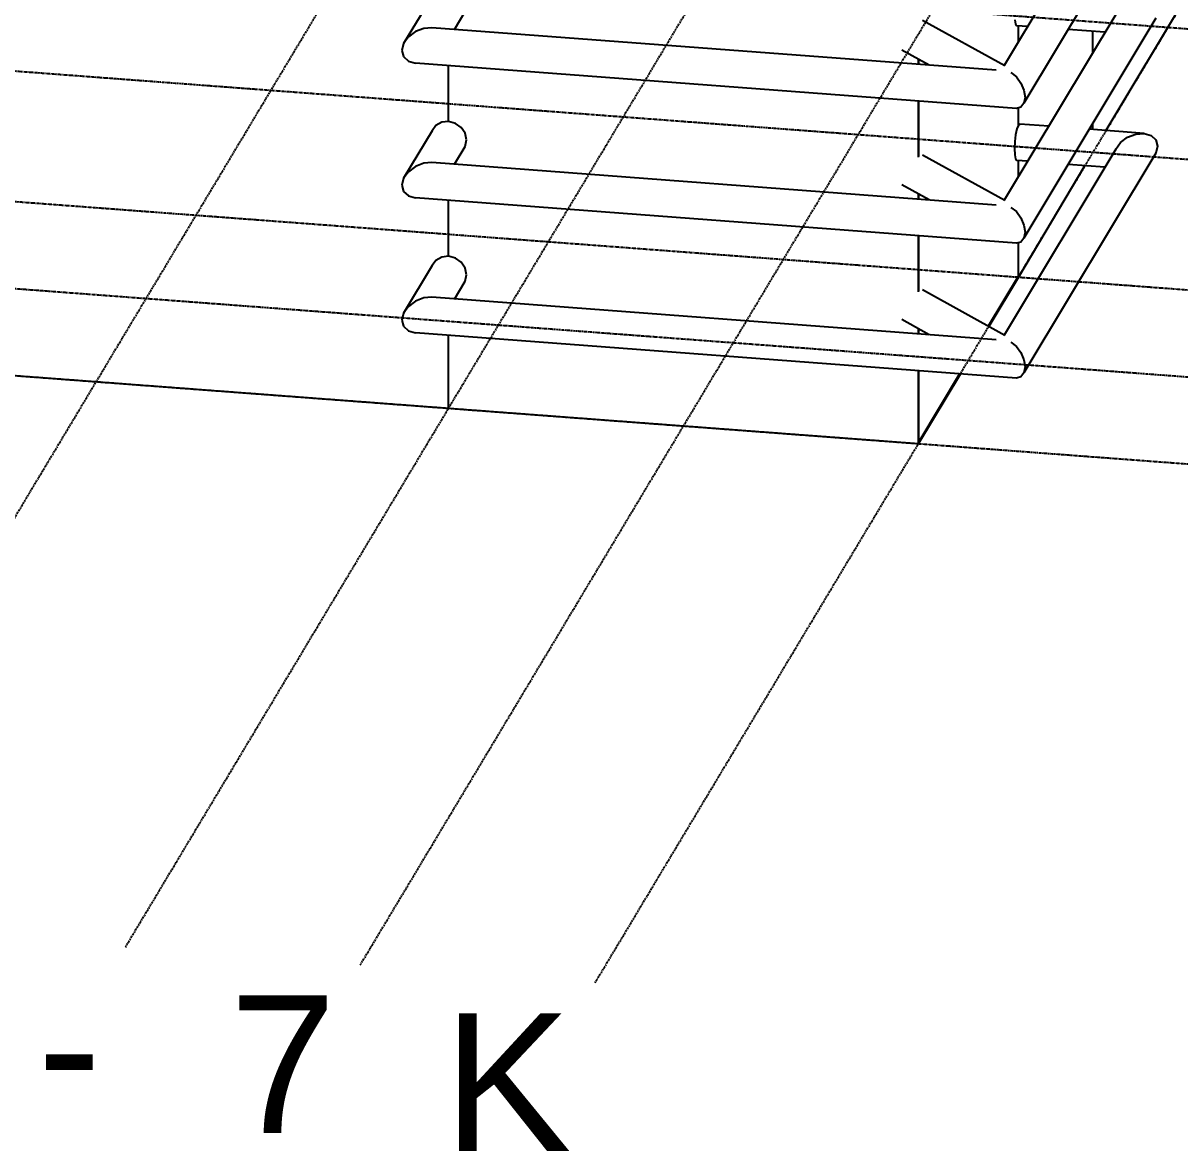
# Model space of a CAD drawing. Header units: millimetres. Extents: x -57554 to 16546, y 2142 to 98430.
# Drawn here: x -40051 to -37643, y 88902 to 91249 of the extents above; entities that cross this region are included whole.
import ezdxf

# ---------------------------------------------------------------- set-up
doc = ezdxf.new("R2010")
doc.units = ezdxf.units.MM
doc.linetypes.add('DXK_LINE_DOT3', pattern=[5.9187, 2.979, -0.9799, 0.9799, -0.9799])
doc.styles.add('Arial', font='ARIAL.TTF', dxfattribs={"height": 0.2})

msp = doc.modelspace()

# ---------------------------------------------------------------- linework, layer by layer
at = {"color": 1, "linetype": 'DXK_LINE_DOT3'}
for p, q in [((-40571.7, 89380.8), (-37562.3, 94396.9)), ((-39838.1, 89325.6), (-36828.7, 94341.7)), ((-39349, 89288.8), (-36339.6, 94304.9)), ((-38860, 89251.9), (-35850.6, 94268)), ((-56750.5, 92677.3), (-35212.2, 91055.3)), ((-56906.5, 92417.4), (-35368.2, 90795.4)), ((-57062.4, 92157.4), (-35524.1, 90535.5)), ((-57166.3, 91984.2), (-35628.1, 90362.2)), ((-57270.3, 91810.9), (-35732, 90188.9))]:
    msp.add_line(p, q, dxfattribs=at)
at = {"color": 2, "linetype": 'Continuous'}
for p, q in [((-37776.2, 91547.6), (-38008.2, 91160.8)), ((-37692.8, 91539.5), (-37967.3, 91082)), ((-37511.7, 91500.1), (-37796.6, 91025.3)), ((-39199.4, 91305.3), (-39258.7, 91206.5)), ((-39152.9, 91235.7), (-39130.7, 91272.9)), ((-38007.1, 91160.1), (-38178.5, 91254.5)), ((-37776.2, 91267), (-38008.2, 90880.2)), ((-37986.3, 91255.6), (-37984.6, 91246.9)), ((-37984.6, 91246.9), (-37982, 91243.5)), ((-37692.8, 91259), (-37967.3, 90801.4)), ((-39234.3, 91231.3), (-39248.9, 91220.2)), ((-39217, 91238), (-39234.3, 91231.3)), ((-39199.8, 91239.3), (-39217, 91238)), ((-38025.5, 91150.8), (-39199.8, 91239.3)), ((-37959.6, 91241.8), (-37982, 91243.5)), ((-37979, 91209.5), (-37979, 91243.3)), ((-37979, 91209.5), (-37979, 91243.3)), ((-37798.6, 91229.7), (-37875.2, 91235.4)), ((-37823.6, 91188), (-37823.6, 91231.6)), ((-37823.6, 91188), (-37823.6, 91231.6)), ((-39258.7, 91206.5), (-39262.2, 91192)), ((-39248.9, 91220.2), (-39258.7, 91206.5)), ((-39262.2, 91192), (-39258.7, 91179.2)), ((-39258.7, 91179.2), (-39248.9, 91169.9)), ((-38164.6, 91161.3), (-38221.9, 91192.9)), ((-39248.9, 91169.9), (-39234.3, 91165.6)), ((-37983.1, 91071.4), (-39234.3, 91165.6)), ((-39165.1, 91044.1), (-39165.1, 91160.4)), ((-39165.1, 91044.1), (-39165.1, 91160.4)), ((-38186.9, 91163), (-38186.9, 91173.6)), ((-38186.3, 91163), (-38186.3, 91173.3)), ((-38186.3, 91163), (-38186.3, 91173.3)), ((-37994.4, 91145.9), (-37983.1, 91137.1)), ((-37983.1, 91137.1), (-37973.6, 91124.2)), ((-37973.6, 91124.2), (-37967.3, 91109.2)), ((-37967.3, 91109.2), (-37965, 91094.4)), ((-38186.9, 90970.2), (-38186.9, 91086.7)), ((-38186.3, 90971.4), (-38186.3, 91086.7)), ((-38186.3, 90971.4), (-38186.3, 91086.7)), ((-37967.3, 91082), (-37973.6, 91073.9)), ((-37965, 91094.4), (-37967.3, 91082)), ((-37973.6, 91073.9), (-37983.1, 91071.4)), ((-37979, 91036.5), (-37979, 91072.5)), ((-37979, 91036.5), (-37979, 91072.5)), ((-39191.4, 91035.7), (-39199.4, 91024.7)), ((-39179.3, 91042.5), (-39191.4, 91035.7)), ((-39165.1, 91044.1), (-39179.3, 91042.5)), ((-39150.8, 91040.3), (-39165.1, 91044.1)), ((-39138.7, 91031.7), (-39150.8, 91040.3)), ((-39130.7, 91019.6), (-39138.7, 91031.7)), ((-37979, 91036.5), (-37982, 91028.7)), ((-37976, 91038.8), (-37979, 91036.5)), ((-37915.8, 91034.3), (-37976, 91038.8)), ((-37823.6, 91027.3), (-37823.6, 91041)), ((-37823.6, 91027.3), (-37823.6, 91041)), ((-39199.4, 91024.7), (-39258.7, 90925.9)), ((-39127.8, 91005.7), (-39130.7, 91019.6)), ((-39130.7, 90992.3), (-39127.8, 91005.7)), ((-37984.6, 91016.7), (-37986.3, 91002.3)), ((-37982, 91028.7), (-37984.6, 91016.7)), ((-37717.2, 91019.3), (-37831.4, 91027.9)), ((-37766.4, 91000.3), (-37751.7, 91011.4)), ((-37751.7, 91011.4), (-37734.5, 91018)), ((-37734.5, 91018), (-37717.2, 91019.3)), ((-37717.2, 91019.3), (-37702.5, 91015)), ((-37702.5, 91015), (-37692.8, 91005.7)), ((-37692.8, 91005.7), (-37689.3, 90992.8)), ((-39152.9, 90955.2), (-39130.7, 90992.3)), ((-37776.2, 90986.5), (-38008.2, 90599.7)), ((-37986.3, 91002.3), (-37986.9, 90987.7)), ((-37986.9, 90987.7), (-37986.3, 90975.1)), ((-37776.2, 90986.5), (-37766.4, 91000.3)), ((-37689.3, 90992.8), (-37692.8, 90978.4)), ((-39217, 90957.5), (-39234.3, 90950.8)), ((-39199.8, 90958.7), (-39217, 90957.5)), ((-38025.5, 90870.3), (-39199.8, 90958.7)), ((-38007.1, 90879.6), (-38178.5, 90974)), ((-37986.3, 90975.1), (-37984.6, 90966.4)), ((-37984.6, 90966.4), (-37982, 90963)), ((-37959.6, 90961.3), (-37982, 90963)), ((-37979, 90928.9), (-37979, 90962.7)), ((-37979, 90928.9), (-37979, 90962.7)), ((-37692.8, 90978.4), (-37967.3, 90520.9)), ((-39248.9, 90939.7), (-39258.7, 90925.9)), ((-39234.3, 90950.8), (-39248.9, 90939.7)), ((-37840.3, 90952.3), (-37979, 90720.3)), ((-37798.6, 90949.1), (-37875.2, 90954.9)), ((-39258.7, 90925.9), (-39262.2, 90911.5)), ((-39262.2, 90911.5), (-39258.7, 90898.7)), ((-38164.6, 90880.8), (-38221.9, 90912.3)), ((-39258.7, 90898.7), (-39248.9, 90889.4)), ((-39248.9, 90889.4), (-39234.3, 90885)), ((-37983.1, 90790.8), (-39234.3, 90885)), ((-38186.9, 90882.5), (-38186.9, 90893.1)), ((-38186.3, 90882.4), (-38186.3, 90892.7)), ((-38186.3, 90882.4), (-38186.3, 90892.7)), ((-39165.1, 90763.6), (-39165.1, 90879.8)), ((-39165.1, 90763.6), (-39165.1, 90879.8)), ((-37994.4, 90865.4), (-37983.1, 90856.6)), ((-37983.1, 90856.6), (-37973.6, 90843.7)), ((-37973.6, 90843.7), (-37967.3, 90828.7)), ((-37967.3, 90828.7), (-37965, 90813.8)), ((-37965, 90813.8), (-37967.3, 90801.4)), ((-38186.9, 90689.6), (-38186.9, 90806.2)), ((-38186.3, 90690.8), (-38186.3, 90806.1)), ((-38186.3, 90690.8), (-38186.3, 90806.1)), ((-37973.6, 90793.3), (-37983.1, 90790.8)), ((-37979, 90723.1), (-37979, 90791.9)), ((-37979, 90720.3), (-37979, 90791.9)), ((-37967.3, 90801.4), (-37973.6, 90793.3)), ((-39199.4, 90744.2), (-39258.7, 90645.4)), ((-39191.4, 90755.1), (-39199.4, 90744.2)), ((-39179.3, 90761.9), (-39191.4, 90755.1)), ((-39165.1, 90763.6), (-39179.3, 90761.9)), ((-39150.8, 90759.8), (-39165.1, 90763.6)), ((-39138.7, 90751.2), (-39150.8, 90759.8)), ((-39130.7, 90739), (-39138.7, 90751.2)), ((-39127.8, 90725.2), (-39130.7, 90739)), ((-39130.7, 90711.8), (-39127.8, 90725.2)), ((-37979, 90723.1), (-38041.9, 90618.2)), ((-37979, 90723.1), (-38041.9, 90618.2)), ((-37979, 90720.3), (-38040.7, 90617.6)), ((-37979, 90720.3), (-37979, 90723.1)), ((-39152.9, 90674.7), (-39130.7, 90711.8)), ((-38007.1, 90599.1), (-38178.5, 90693.5)), ((-39234.3, 90670.2), (-39248.9, 90659.2)), ((-39217, 90676.9), (-39234.3, 90670.2)), ((-39199.8, 90678.2), (-39217, 90676.9)), ((-38025.5, 90589.8), (-39199.8, 90678.2)), ((-39258.7, 90645.4), (-39262.2, 90631)), ((-39248.9, 90659.2), (-39258.7, 90645.4)), ((-39262.2, 90631), (-39258.7, 90618.1)), ((-38164.6, 90600.2), (-38221.9, 90631.8)), ((-39258.7, 90618.1), (-39248.9, 90608.8)), ((-39248.9, 90608.8), (-39234.3, 90604.5)), ((-37983.1, 90510.3), (-39234.3, 90604.5)), ((-39165.1, 90447.4), (-39165.1, 90599.3)), ((-39165.1, 90447.4), (-39165.1, 90599.3)), ((-38186.9, 90601.9), (-38186.9, 90612.5)), ((-38186.3, 90601.9), (-38186.3, 90612.2)), ((-38186.3, 90601.9), (-38186.3, 90612.2)), ((-37994.4, 90584.9), (-37983.1, 90576)), ((-37983.1, 90576), (-37973.6, 90563.1)), ((-40632.3, 90557.9), (-39165.1, 90447.4)), ((-37973.6, 90563.1), (-37967.3, 90548.1)), ((-37967.3, 90548.1), (-37965, 90533.3)), ((-38186.9, 90373.8), (-38186.9, 90525.6)), ((-38186.3, 90377.6), (-38186.3, 90525.6)), ((-38186.3, 90377.6), (-38186.3, 90525.6)), ((-37965, 90533.3), (-37967.3, 90520.9)), ((-38099.7, 90519.1), (-38186.9, 90373.8)), ((-38101.4, 90519.2), (-38186.3, 90377.6)), ((-38101.4, 90519.2), (-38186.3, 90377.6)), ((-37973.6, 90512.8), (-37983.1, 90510.3)), ((-37967.3, 90520.9), (-37973.6, 90512.8)), ((-39165.1, 90447.4), (-38186.9, 90373.8))]:
    msp.add_line(p, q, dxfattribs=at)

# ---------------------------------------------------------------- texts
at = {"color": 5, "linetype": 'Continuous', "style": 'Arial'}
for s, p in [('7', (-39621.4, 88938.8)), ('K', (-39176.6, 88901.9)), ('-', (-40021.4, 88975.6))]:
    msp.add_text(s, height=286.5, dxfattribs=at).set_placement(p)

doc.saveas('drawing.dxf')
